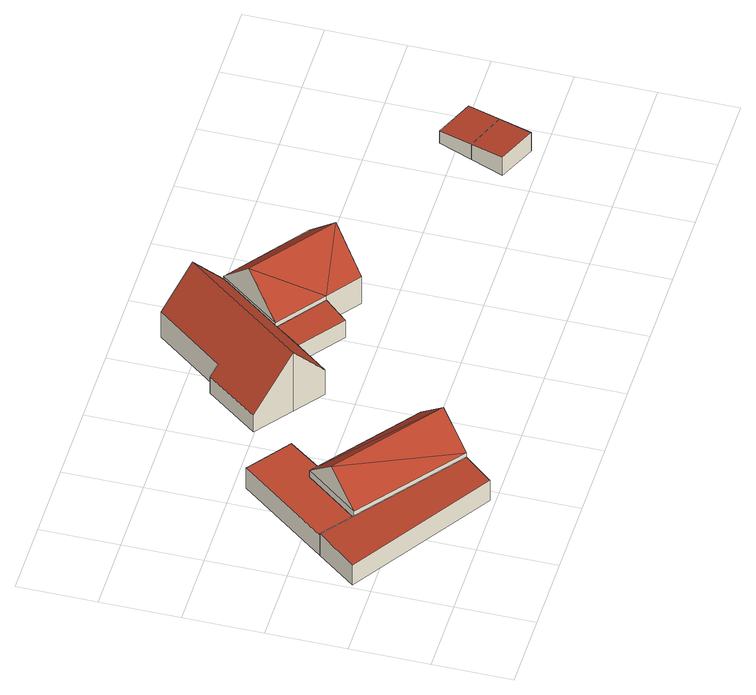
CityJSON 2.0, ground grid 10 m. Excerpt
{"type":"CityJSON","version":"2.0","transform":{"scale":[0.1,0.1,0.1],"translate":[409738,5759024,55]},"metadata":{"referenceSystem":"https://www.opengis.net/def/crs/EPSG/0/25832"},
"CityObjects":{
"building1":{"type":"Building","attributes":{"Gemeindeschluessel":"05515000","Geometrietyp2DReferenz":"3000","function":"31001_2700","roofType":"2100","measuredHeight":3.52},"geometry":[{"type":"Solid","lod":"2","boundaries":[[[[0,1,2,3]],[[4,5,1,0]],[[6,7,5,4]],[[3,2,7,6]],[[4,0,3,6]],[[1,5,7,2]]]],"semantics":{"surfaces":[{"type":"WallSurface"},{"type":"RoofSurface"},{"type":"GroundSurface"}],"values":[[0,0,0,0,1,2]]}}]},
"building2":{"type":"Building","attributes":{"Gemeindeschluessel":"05515000","Geometrietyp2DReferenz":"3000","function":"31001_1000","roofType":"1000","measuredHeight":3.17},"address":[{"country":"Germany","locality":"Münster","thoroughfareNumber":"18a","thoroughfareName":"Werse"}],"geometry":[{"type":"Solid","lod":"2","boundaries":[[[[8,7,9,10]],[[11,12,7,8]],[[13,14,12,11]],[[15,16,14,13]],[[17,18,16,15]],[[10,9,18,17]],[[15,13,11,8,10,17]],[[7,12,14,16,18,9]]]],"semantics":{"surfaces":[{"type":"WallSurface"},{"type":"RoofSurface"},{"type":"GroundSurface"}],"values":[[0,0,0,0,0,0,1,2]]}}]},
"building3":{"type":"Building","attributes":{"Gemeindeschluessel":"05515000","Geometrietyp2DReferenz":"3000","function":"31001_2700","roofType":"3100","measuredHeight":7.92},"geometry":[{"type":"Solid","lod":"2","boundaries":[[[[19,20,21,22]],[[23,24,20,19]],[[25,26,24,23]],[[22,21,26,25]],[[19,27,23]],[[25,28,22]],[[27,19,22]],[[22,28,27]],[[23,27,28]],[[28,25,23]],[[20,24,26,21]]]],"semantics":{"surfaces":[{"type":"WallSurface"},{"type":"RoofSurface"},{"type":"GroundSurface"}],"values":[[0,0,0,0,0,0,1,1,1,1,2]]}}]},
"building4":{"type":"Building","attributes":{"Gemeindeschluessel":"05515000","Geometrietyp2DReferenz":"3000","function":"31001_1000","roofType":"3100","measuredHeight":9.25},"address":[{"country":"Germany","locality":"Münster","thoroughfareNumber":"18c","thoroughfareName":"Werse"},{"country":"Germany","locality":"Münster","thoroughfareNumber":"18b","thoroughfareName":"Werse"}],"geometry":[{"type":"Solid","lod":"2","boundaries":[[[[29,30,31,32]],[[33,34,30,29]],[[35,36,34,33]],[[37,38,36,35]],[[39,40,38,37]],[[41,42,40,39]],[[43,44,42,41]],[[45,46,44,43]],[[47,48,46,45]],[[32,31,48,47]],[[41,39,37,35,33,43]],[[29,32,47,45,43,33]],[[30,34,36,38,40,42,44,46,48,31]]]],"semantics":{"surfaces":[{"type":"WallSurface"},{"type":"RoofSurface"},{"type":"GroundSurface"}],"values":[[0,0,0,0,0,0,0,0,0,0,1,1,2]]}}]},
"building5":{"type":"Building","attributes":{"Gemeindeschluessel":"05515000","Geometrietyp2DReferenz":"3000","function":"51009_1610","roofType":"2100","measuredHeight":3.45},"geometry":[{"type":"Solid","lod":"2","boundaries":[[[[49,50,51,52]],[[53,54,50,49]],[[55,56,54,53]],[[52,51,56,55]],[[53,49,52,55]],[[50,54,56,51]]]],"semantics":{"surfaces":[{"type":"WallSurface"},{"type":"RoofSurface"},{"type":"GroundSurface"}],"values":[[0,0,0,0,1,2]]}}]},
"building6":{"type":"Building","attributes":{"Gemeindeschluessel":"05515000","Geometrietyp2DReferenz":"3000","function":"31001_1000","roofType":"5000","measuredHeight":9.17},"address":[{"country":"Germany","locality":"Münster","thoroughfareNumber":"18","thoroughfareName":"Werse"}],"geometry":[{"type":"Solid","lod":"2","boundaries":[[[[57,58,59,60]],[[61,62,58,57]],[[63,64,62,61]],[[65,51,64,63]],[[66,56,51,65]],[[60,59,56,66]],[[63,67,65]],[[67,68,65]],[[68,66,65]],[[61,57,69,68,67]],[[68,69,60,66]],[[69,57,60]],[[67,63,61]],[[58,62,64,51,56,59]]]],"semantics":{"surfaces":[{"type":"WallSurface"},{"type":"RoofSurface"},{"type":"GroundSurface"}],"values":[[0,0,0,0,0,0,1,1,1,1,0,0,0,2]]}}]},
"building7":{"type":"Building","attributes":{"Gemeindeschluessel":"05515000","Geometrietyp2DReferenz":"3000","function":"51009_1610","roofType":"2100","measuredHeight":2.88},"geometry":[{"type":"Solid","lod":"2","boundaries":[[[[70,71,72,73]],[[74,75,71,70]],[[76,77,75,74]],[[73,72,77,76]],[[74,70,73,76]],[[71,75,77,72]]]],"semantics":{"surfaces":[{"type":"WallSurface"},{"type":"RoofSurface"},{"type":"GroundSurface"}],"values":[[0,0,0,0,1,2]]}}]},
"building8":{"type":"Building","attributes":{"Gemeindeschluessel":"05515000","Geometrietyp2DReferenz":"3000","function":"31001_2700","roofType":"2100","measuredHeight":2.46},"geometry":[{"type":"Solid","lod":"2","boundaries":[[[[73,72,78,79]],[[76,77,72,73]],[[80,81,77,76]],[[79,78,81,80]],[[76,73,79,80]],[[72,77,81,78]]]],"semantics":{"surfaces":[{"type":"WallSurface"},{"type":"RoofSurface"},{"type":"GroundSurface"}],"values":[[0,0,0,0,1,2]]}}]}
},
"vertices":[
[185,7,36],[185,7,4],[213,43,4],[213,43,39],[6,124,35],[6,124,4],[44,173,39],[44,173,4],
[44,173,36],[83,143,4],[83,143,36],[131,286,36],[131,286,4],[185,246,36],[185,246,4],[151,200,36],[151,200,4],[136,211,36],[136,211,4],
[266,112,46],[266,112,5],[136,211,5],[136,211,46],[213,43,46],[213,43,5],[83,143,46],[83,143,5],[240,78,85],[110,177,85],
[308,239,43],[308,239,4],[345,287,4],[345,287,43],[271,267,97],[271,267,4],[225,302,30],[225,302,4],[275,368,30],[275,368,4],[284,361,43],[284,361,4],[351,448,44],[351,448,4],[388,420,97],[388,420,4],[424,392,44],[424,392,4],[365,314,43],[365,314,4],
[406,241,32],[406,241,5],[425,269,5],[425,269,40],[345,287,32],[345,287,5],[365,314,40],[365,314,5],
[425,393,47],[425,393,5],[424,392,5],[424,392,47],[527,317,47],[527,317,5],[466,238,47],[466,238,5],[425,269,47],[365,314,47],[496,277,97],[395,354,97],[424,392,49],
[767,116,33],[767,116,4],[785,159,4],[785,159,28],[718,137,33],[718,137,4],[735,179,28],[735,179,4],
[802,201,4],[802,201,23],[752,222,23],[752,222,4]
]}
